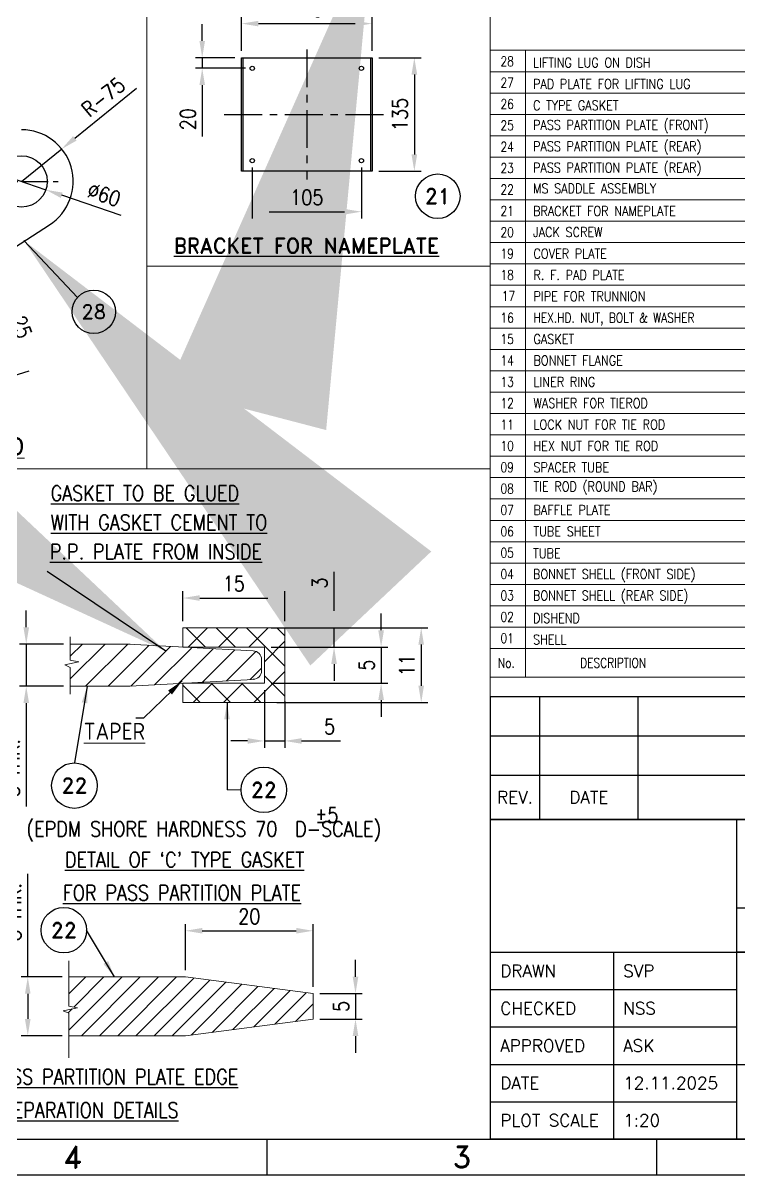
# Model space of a CAD drawing. Header units: millimetres. Extents: x 10144 to 11200, y -168 to 270.
# Drawn here: x 10528.5 to 10634.7, y -167.8 to 3.1 of the extents above; entities that cross this region are included whole.
import ezdxf
from ezdxf.enums import TextEntityAlignment as Align

# ---------------------------------------------------------------- set-up
doc = ezdxf.new("R2010")
doc.units = ezdxf.units.MM
doc.header["$LTSCALE"] = 3
for name, pattern in [('CENTER', [2, 1.25, -0.25, 0.25, -0.25]), ('HIDDEN', [9.525, 6.35, -3.175]), ('PHANTOM2', [31.75, 15.875, -3.175, 3.175, -3.175, 3.175, -3.175])]:
    doc.linetypes.add(name, pattern=pattern)
doc.layers.get('0').update_dxf_attribs({"color": 5})
for name, color, linetype in [('BOD', 7, 'Continuous'), ('CEN', 1, 'CENTER'), ('das', 4, 'HIDDEN'), ('DIM', 6, 'Continuous'), ('Hid', 4, 'HIDDEN'), ('TEXT', 5, 'Continuous'), ('Vessel', 5, 'Continuous')]:
    doc.layers.add(name, color=color, linetype=linetype)
for name, color, linetype, lineweight in [('D_Dimension', 6, 'Continuous', 9), ('E_Equipment', 5, 'Continuous', 13), ('Ha_Hatch', 1, 'Continuous', 5), ('P_Phantom', 9, 'PHANTOM2', 13), ('T_Text', 5, 'Continuous', 13)]:
    doc.layers.add(name, color=color, linetype=linetype, lineweight=lineweight)
doc.styles.add('BEV0', font='verdana.ttf', dxfattribs={"height": 4})
doc.styles.add('BEV00', font='romans.shx')
doc.styles.add('ISOCP3', font='isocp3.shx')
doc.styles.add('ROMANC', font='ROMANC')
doc.styles.add('ROMAND', font='romand')
doc.styles.add('ROMANS', font='ROMANS.shx', dxfattribs={"width": 0.85})
doc.dimstyles.new('123', dxfattribs={"dimscale": 30, "dimtxt": 2.5, "dimasz": 2.5, "dimexe": 1, "dimexo": 1, "dimgap": 1, "dimtad": 1, "dimdec": 0, "dimzin": 0, "dimdsep": 46, "dimtxsty": 'ROMANS', "dimcen": 1, "dimclrd": 6, "dimclre": 6, "dimclrt": 5, "dimadec": 0, "dimazin": 0, "dimtfac": 1, "dimtdec": 0, "dimtmove": 0, "dimatfit": 3, "dimfxl": 1, "dimtolj": 1, "dimtzin": 0, "dimlwd": -1, "dimlwe": -1, "dimarcsym": 0})
doc.dimstyles.new('MEGA_MM', dxfattribs={"dimtxt": 2, "dimasz": 2, "dimexe": 1, "dimexo": 1, "dimgap": 1, "dimtad": 1, "dimdec": 0, "dimzin": 0, "dimdsep": 46, "dimtxsty": 'ROMANS', "dimcen": 1, "dimclrd": 6, "dimclre": 6, "dimclrt": 5, "dimadec": 0, "dimazin": 0, "dimtfac": 1, "dimtdec": 0, "dimtmove": 0, "dimatfit": 3, "dimfxl": 1, "dimtolj": 1, "dimtzin": 0, "dimarcsym": 0})
doc.dimstyles.new('MEGA_STD', dxfattribs={"dimtxt": 2.5, "dimasz": 2.5, "dimexe": 1, "dimexo": 1, "dimgap": 1, "dimtad": 1, "dimdec": 1, "dimdsep": 46, "dimtxsty": 'ISOCP3', "dimcen": 1, "dimclrd": 6, "dimclre": 6, "dimclrt": 5, "dimadec": 0, "dimazin": 0, "dimtfac": 1, "dimtdec": 1, "dimtmove": 0, "dimatfit": 3, "dimfxl": 1, "dimtolj": 1, "dimarcsym": 0})
doc.dimstyles.new('MEGA_STD$0', dxfattribs={"dimtxt": 2.5, "dimasz": 2.5, "dimexe": 1, "dimexo": 1, "dimgap": 1, "dimtad": 1, "dimdec": 1, "dimdsep": 46, "dimtxsty": 'ISOCP3', "dimcen": 1, "dimclrd": 6, "dimclre": 6, "dimclrt": 5, "dimadec": 0, "dimazin": 0, "dimtfac": 1, "dimtdec": 1, "dimtmove": 0, "dimatfit": 3, "dimfxl": 1, "dimtolj": 1, "dimarcsym": 0})
doc.dimstyles.new('NARYA_VP', dxfattribs={"dimscale": 0, "dimtxt": 2.5, "dimasz": 2.5, "dimexe": 1, "dimexo": 1, "dimgap": 1, "dimtad": 1, "dimdec": 1, "dimdsep": 46, "dimtxsty": 'ISOCP3', "dimcen": 1, "dimclrd": 6, "dimclre": 6, "dimclrt": 5, "dimadec": 0, "dimazin": 0, "dimtfac": 1, "dimtdec": 1, "dimtmove": 0, "dimatfit": 3, "dimfxl": 1, "dimtolj": 1, "dimarcsym": 0})

# ---------------------------------------------------------------- blocks, each defined once
blk = doc.blocks.new('PN1')
at = {"color": 6}
blk.add_circle((-4, 0), 3.67, dxfattribs=at)
at = {"layer": 'TEXT', "style": 'ROMAND'}
blk.add_attdef('PN1', text='', height=2.5, dxfattribs=at).set_placement((-4, 0), align=Align.MIDDLE)
blk = doc.blocks.new('*D2730')
at = {"layer": 'Defpoints', "color": 0}
for p in [(10560.89, -2.06), (10555.05, -3.63), (10562.47, -3.63)]:
    blk.add_point(p, dxfattribs=at)
at = {"layer": 'E_Equipment', "color": 6, "linetype": 'ByBlock', "lineweight": -2}
for p, q in [((10555.05, 0.44), (10555.05, 2.94)), ((10559.89, -2.06), (10554.05, -2.06)), ((10555.05, -2.06), (10555.05, -3.63)), ((10561.47, -3.63), (10554.05, -3.63)), ((10555.05, -6.13), (10555.05, -13.73))]:
    blk.add_line(p, q, dxfattribs=at)
at = {"layer": 'E_Equipment', "color": 6}
for points in [[(10554.64, 0.44), (10555.47, 0.44), (10555.05, -2.06)], [(10555.47, -6.13), (10554.64, -6.13), (10555.05, -3.63)]]:
    blk.add_solid(points, dxfattribs=at)
at = {"layer": 'E_Equipment', "color": 5, "insert": (10552.93, -11.18), "char_height": 2.25, "attachment_point": 5, "rotation": 90, "style": 'ROMANS'}
blk.add_mtext('\\A1;20', dxfattribs=at)
blk = doc.blocks.new('*D2731')
at = {"layer": 'Defpoints', "color": 0}
for p in [(10580.25, 3), (10560.89, -2.06), (10580.25, -2.06)]:
    blk.add_point(p, dxfattribs=at)
at = {"layer": 'E_Equipment', "color": 6, "linetype": 'ByBlock', "lineweight": -2}
for p, q in [((10560.89, -1.06), (10560.89, 4)), ((10580.25, -1.06), (10580.25, 4)), ((10563.39, 3), (10577.75, 3))]:
    blk.add_line(p, q, dxfattribs=at)
at = {"layer": 'E_Equipment', "color": 6}
for points in [[(10563.39, 3.41), (10563.39, 2.58), (10560.89, 3)], [(10577.75, 2.58), (10577.75, 3.41), (10580.25, 3)]]:
    blk.add_solid(points, dxfattribs=at)
at = {"layer": 'E_Equipment', "color": 5, "insert": (10570.57, 5.12), "char_height": 2.25, "attachment_point": 5, "style": 'ROMANS'}
blk.add_mtext('\\A1;145', dxfattribs=at)
blk = doc.blocks.new('*D2732')
at = {"layer": 'Defpoints', "color": 0}
for p in [(10580.25, -2.06), (10580.25, -18.9), (10586.52, -18.9)]:
    blk.add_point(p, dxfattribs=at)
at = {"layer": 'E_Equipment', "color": 6, "linetype": 'ByBlock', "lineweight": -2}
for p, q in [((10581.25, -2.06), (10587.52, -2.06)), ((10586.52, -4.56), (10586.52, -16.4)), ((10581.25, -18.9), (10587.52, -18.9))]:
    blk.add_line(p, q, dxfattribs=at)
at = {"layer": 'E_Equipment', "color": 6}
for points in [[(10586.94, -4.56), (10586.1, -4.56), (10586.52, -2.06)], [(10586.1, -16.4), (10586.94, -16.4), (10586.52, -18.9)]]:
    blk.add_solid(points, dxfattribs=at)
at = {"layer": 'E_Equipment', "color": 5, "insert": (10584.4, -10.48), "char_height": 2.25, "attachment_point": 5, "rotation": 90, "style": 'ROMANS'}
blk.add_mtext('\\A1;135', dxfattribs=at)
blk = doc.blocks.new('*D2733')
at = {"layer": 'Defpoints', "color": 0}
for p in [(10562.47, -17.33), (10578.67, -17.33), (10578.67, -24.9)]:
    blk.add_point(p, dxfattribs=at)
at = {"layer": 'E_Equipment', "color": 6, "linetype": 'ByBlock', "lineweight": -2}
for p, q in [((10562.47, -18.33), (10562.47, -25.9)), ((10578.67, -18.33), (10578.67, -25.9)), ((10564.97, -24.9), (10576.17, -24.9))]:
    blk.add_line(p, q, dxfattribs=at)
at = {"layer": 'E_Equipment', "color": 6}
for points in [[(10564.97, -24.49), (10564.97, -25.32), (10562.47, -24.9)], [(10576.17, -25.32), (10576.17, -24.49), (10578.67, -24.9)]]:
    blk.add_solid(points, dxfattribs=at)
at = {"layer": 'E_Equipment', "color": 5, "insert": (10570.57, -22.78), "char_height": 2.25, "attachment_point": 5, "style": 'ROMANS'}
blk.add_mtext('\\A1;105', dxfattribs=at)
blk = doc.blocks.new('A$C62B60EB5')
for p, q in [((460.98, 70.99), (460.98, 52.75)), ((475.58, 70.99), (475.58, 52.75)), ((453.69, 65.15), (588.69, 65.15)), ((453.69, 59.31), (588.69, 59.31)), ((490.17, 52.75), (490.17, 5.31)), ((490.17, 39.61), (588.69, 39.61)), ((453.69, 33.04), (588.69, 33.04)), ((471.93, 33.04), (471.93, 5.31)), ((581.39, 33.04), (490.17, 33.04)), ((453.69, 27.5), (490.17, 27.5)), ((453.69, 21.95), (490.17, 21.95)), ((453.69, 16.4), (490.17, 16.4)), ((490.17, 16.4), (588.69, 16.4)), ((453.69, 10.86), (490.17, 10.86))]:
    blk.add_line(p, q)
at = {"linetype": 'Continuous'}
blk.add_lwpolyline([(588.69, 5.31), (588.69, 414.69), (21.25, 414.69), (21.25, 5.31)], close=True, dxfattribs=at)
blk.add_lwpolyline([(588.69, 52.75), (453.69, 52.75), (453.69, 70.99), (588.69, 70.99)])
blk.add_lwpolyline([(453.69, 52.75), (588.69, 52.75), (588.69, 5.31), (453.69, 5.31)], close=True)
at = {"layer": 'BOD', "linetype": 'Continuous'}
for p, q in [((420.58, 0), (420.58, 5.31)), ((478.39, 0), (478.39, 5.31))]:
    blk.add_line(p, q, dxfattribs=at)
at = {"layer": 'BOD', "color": 1, "linetype": 'Continuous'}
blk.add_lwpolyline([(594, 420), (0, 420), (0, 0), (594, 0)], close=True, dxfattribs=at)
at = {"layer": 'Hid', "color": 0, "char_height": 1.824, "style": 'BEV00'}
for s, insert, width, attachment_point in [('REV.', (457.34, 56.03), 7.3015, 5), ('DATE', (468.28, 56.03), 20.9233, 5), ('DRAWN', (455.15, 30.27), 15.7196, 4), ('CHECKED', (455.15, 24.72), 15.7196, 4), ('APPROVED', (455.15, 19.18), 15.7196, 4), ('DATE', (455.15, 13.63), 15.7196, 4), ('PLOT SCALE', (455.15, 8.09), 20.9233, 4)]:
    blk.add_mtext(s, dxfattribs=dict(at, insert=insert, width=width, attachment_point=attachment_point))
at = {"layer": 'Hid', "color": 5, "style": 'BEV0'}
for tag, p in [('TITLE', (510.45, 49.46)), ('CUSTOMER', (510.45, 42.89)), ('PROJECTNO', (510.45, 36.33))]:
    blk.add_attdef(tag, text='', height=2.92, dxfattribs=at).set_placement(p, align=Align.MIDDLE_LEFT)
at = {"layer": 'Hid', "color": 0, "style": 'BEV00'}
for tag, p in [('DRAWN', (473.39, 30.27)), ('CHECKED', (473.39, 24.72)), ('APPROVED', (473.39, 19.18)), ('DATE', (473.39, 13.63)), ('SCALE', (473.39, 8.09))]:
    blk.add_attdef(tag, text='', height=1.82, dxfattribs=at).set_placement(p, align=Align.MIDDLE_LEFT)
at = {"layer": 'Hid', "color": 1, "style": 'BEV0'}
blk.add_attdef('DWG', text='', height=2.92, dxfattribs=at).set_placement((517.9, 9.24), align=Align.MIDDLE_LEFT)
blk.add_attdef('0', text='', height=2.92, dxfattribs=at).set_placement((574.82, 9.24), align=Align.MIDDLE_CENTER)
at = {"layer": 'TEXT', "color": 7, "linetype": 'Continuous', "style": 'ROMAND'}
for s, p in [('4', (391.68, 2.66)), ('3', (449.48, 2.66))]:
    blk.add_text(s, height=3.19, dxfattribs=at).set_placement(p, align=Align.MIDDLE)
blk = doc.blocks.new('*D2858')
at = {"layer": 'Defpoints', "color": 0}
for p in [(10534.21, -15.6), (10528.24, -20.41)]:
    blk.add_point(p, dxfattribs=at)
at = {"layer": 'E_Equipment', "color": 6, "linetype": 'ByBlock', "lineweight": -2}
for p, q in [((10545.33, -6.63), (10536.15, -14.03)), ((10528.24, -20.41), (10534.21, -15.6))]:
    blk.add_line(p, q, dxfattribs=at)
at = {"layer": 'E_Equipment', "color": 6}
blk.add_solid([(10535.89, -13.7), (10536.42, -14.35), (10534.21, -15.6)], dxfattribs=at)
at = {"layer": 'E_Equipment', "color": 5, "insert": (10540.38, -7.89), "char_height": 2.25, "attachment_point": 5, "rotation": 38.893, "style": 'ROMANS'}
blk.add_mtext('\\A1;R-75', dxfattribs=at)
blk = doc.blocks.new('*D2862')
at = {"layer": 'Defpoints', "color": 0}
for p in [(10524.63, -19.18), (10531.85, -21.65)]:
    blk.add_point(p, dxfattribs=at)
at = {"layer": 'E_Equipment', "color": 6, "linetype": 'ByBlock', "lineweight": -2}
for p, q in [((10522.26, -18.37), (10519.9, -17.56)), ((10524.63, -19.18), (10531.85, -21.65)), ((10543.04, -25.48), (10534.21, -22.46))]:
    blk.add_line(p, q, dxfattribs=at)
at = {"layer": 'E_Equipment', "color": 6}
for points in [[(10522.13, -18.76), (10522.4, -17.97), (10524.63, -19.18)], [(10534.35, -22.07), (10534.08, -22.86), (10531.85, -21.65)]]:
    blk.add_solid(points, dxfattribs=at)
at = {"layer": 'E_Equipment', "color": 5, "insert": (10540.5, -22.37), "char_height": 2.25, "attachment_point": 5, "rotation": 341.0915, "style": 'ROMANS'}
blk.add_mtext('\\A1;%%C60', dxfattribs=at)
blk = doc.blocks.new('*D2866')
at = {"layer": 'Defpoints', "color": 0}
for p in [(10521.77, -43.02), (10522.37, -42.83), (10524.61, -49.99)]:
    blk.add_point(p, dxfattribs=at)
at = {"layer": 'E_Equipment', "color": 6, "linetype": 'ByBlock', "lineweight": -2}
for p, q in [((10522.07, -43.97), (10524.31, -51.13)), ((10522.67, -43.78), (10524.9, -50.94)), ((10526.99, -49.24), (10529.38, -48.5)), ((10521.62, -50.92), (10516.07, -52.66)), ((10524.01, -50.18), (10524.61, -49.99))]:
    blk.add_line(p, q, dxfattribs=at)
at = {"layer": 'E_Equipment', "color": 6}
for points in [[(10526.87, -48.85), (10527.12, -49.64), (10524.61, -49.99)], [(10521.75, -51.32), (10521.5, -50.52), (10524.01, -50.18)]]:
    blk.add_solid(points, dxfattribs=at)
at = {"layer": 'E_Equipment', "color": 5, "insert": (10517, -50.14), "char_height": 2.25, "attachment_point": 5, "rotation": 17.3388, "style": 'ROMANS'}
blk.add_mtext('\\A1;5', dxfattribs=at)
blk = doc.blocks.new('PNO')
at = {"color": 6}
blk.add_circle((4.5, 0), 4.5, dxfattribs=at)
at = {"layer": 'TEXT', "style": 'ROMAND'}
blk.add_attdef('NO', text='', height=3, dxfattribs=at).set_placement((4.5, 0), align=Align.MIDDLE)
blk = doc.blocks.new('*D2867')
at = {"layer": 'Defpoints', "color": 0}
for p in [(10520.2, -34.69), (10523.65, -35.64), (10520.92, -36.64)]:
    blk.add_point(p, dxfattribs=at)
at = {"layer": 'E_Equipment', "color": 6, "linetype": 'ByBlock', "lineweight": -2}
for p, q in [((10522.08, -31.34), (10521.22, -29)), ((10521.14, -34.35), (10523.87, -33.35)), ((10522.94, -33.69), (10523.65, -35.64)), ((10521.86, -36.3), (10524.59, -35.3)), ((10524.51, -37.99), (10527.12, -45.13))]:
    blk.add_line(p, q, dxfattribs=at)
at = {"layer": 'E_Equipment', "color": 6}
for points in [[(10521.69, -31.49), (10522.47, -31.2), (10522.94, -33.69)], [(10524.9, -37.85), (10524.12, -38.14), (10523.65, -35.64)]]:
    blk.add_solid(points, dxfattribs=at)
at = {"layer": 'E_Equipment', "color": 5, "insert": (10528.24, -42), "char_height": 2.25, "attachment_point": 5, "rotation": 290.0962, "style": 'ROMANS'}
blk.add_mtext('\\A1;25', dxfattribs=at)
blk = doc.blocks.new('*D3006')
at = {"layer": 'Defpoints', "color": 0}
for p in [(10564.28, -94.85), (10567.3, -96.56), (10567.3, -103.4)]:
    blk.add_point(p, dxfattribs=at)
at = {"layer": 'E_Equipment', "color": 6, "linetype": 'ByBlock', "lineweight": -2}
for p, q in [((10564.28, -95.85), (10564.28, -104.4)), ((10567.3, -97.56), (10567.3, -104.4)), ((10561.78, -103.4), (10559.28, -103.4)), ((10564.28, -103.4), (10567.3, -103.4)), ((10569.8, -103.4), (10575.58, -103.4))]:
    blk.add_line(p, q, dxfattribs=at)
at = {"layer": 'E_Equipment', "color": 6}
for points in [[(10561.78, -103.82), (10561.78, -102.99), (10564.28, -103.4)], [(10569.8, -102.99), (10569.8, -103.82), (10567.3, -103.4)]]:
    blk.add_solid(points, dxfattribs=at)
at = {"layer": 'E_Equipment', "color": 5, "insert": (10573.94, -101.28), "char_height": 2.25, "attachment_point": 5, "style": 'ROMANS'}
blk.add_mtext('\\A1;5', dxfattribs=at)
blk = doc.blocks.new('*D3007')
at = {"layer": 'Defpoints', "color": 0}
for p in [(10564.28, -89.49), (10564.28, -94.85), (10581.59, -94.85)]:
    blk.add_point(p, dxfattribs=at)
at = {"layer": 'E_Equipment', "color": 6, "linetype": 'ByBlock', "lineweight": -2}
for p, q in [((10581.59, -86.99), (10581.59, -84.49)), ((10565.28, -89.49), (10582.59, -89.49)), ((10581.59, -89.49), (10581.59, -94.85)), ((10565.28, -94.85), (10582.59, -94.85)), ((10581.59, -97.35), (10581.59, -99.85))]:
    blk.add_line(p, q, dxfattribs=at)
at = {"layer": 'E_Equipment', "color": 6}
for points in [[(10581.17, -86.99), (10582.01, -86.99), (10581.59, -89.49)], [(10582.01, -97.35), (10581.17, -97.35), (10581.59, -94.85)]]:
    blk.add_solid(points, dxfattribs=at)
at = {"layer": 'E_Equipment', "color": 5, "insert": (10579.46, -92.17), "char_height": 2.25, "attachment_point": 5, "rotation": 90, "style": 'ROMANS'}
blk.add_mtext('\\A1;5', dxfattribs=at)
blk = doc.blocks.new('*D3008')
at = {"layer": 'Defpoints', "color": 0}
for p in [(10567.3, -82.2), (10552.18, -86.62), (10567.3, -86.62)]:
    blk.add_point(p, dxfattribs=at)
at = {"layer": 'E_Equipment', "color": 6, "linetype": 'ByBlock', "lineweight": -2}
for p, q in [((10552.18, -85.62), (10552.18, -81.2)), ((10567.3, -85.62), (10567.3, -81.2)), ((10554.68, -82.2), (10564.8, -82.2))]:
    blk.add_line(p, q, dxfattribs=at)
at = {"layer": 'E_Equipment', "color": 6}
for points in [[(10554.68, -81.79), (10554.68, -82.62), (10552.18, -82.2)], [(10564.8, -82.62), (10564.8, -81.79), (10567.3, -82.2)]]:
    blk.add_solid(points, dxfattribs=at)
at = {"layer": 'E_Equipment', "color": 5, "insert": (10559.74, -80.08), "char_height": 2.25, "attachment_point": 5, "style": 'ROMANS'}
blk.add_mtext('\\A1;15', dxfattribs=at)
blk = doc.blocks.new('*D3009')
at = {"layer": 'Defpoints', "color": 0}
for p in [(10535.49, -89.04), (10528.95, -95.29), (10535.49, -95.29)]:
    blk.add_point(p, dxfattribs=at)
at = {"layer": 'E_Equipment', "color": 6, "linetype": 'ByBlock', "lineweight": -2}
for p, q in [((10528.95, -86.54), (10528.95, -84.04)), ((10534.49, -89.04), (10527.95, -89.04)), ((10528.95, -89.04), (10528.95, -95.29)), ((10534.49, -95.29), (10527.95, -95.29)), ((10528.95, -97.79), (10528.95, -113.11))]:
    blk.add_line(p, q, dxfattribs=at)
at = {"layer": 'E_Equipment', "color": 6}
for points in [[(10528.53, -86.54), (10529.37, -86.54), (10528.95, -89.04)], [(10529.37, -97.79), (10528.53, -97.79), (10528.95, -95.29)]]:
    blk.add_solid(points, dxfattribs=at)
at = {"layer": 'E_Equipment', "color": 5, "insert": (10526.83, -107.42), "char_height": 2.25, "attachment_point": 5, "rotation": 90, "style": 'ROMANS'}
blk.add_mtext('\\A1;8 THK.', dxfattribs=at)
blk = doc.blocks.new('*D3010')
at = {"layer": 'Defpoints', "color": 0}
for p in [(10567.3, -86.62), (10565.12, -97.71), (10587.54, -97.71)]:
    blk.add_point(p, dxfattribs=at)
at = {"layer": 'E_Equipment', "color": 6, "linetype": 'ByBlock', "lineweight": -2}
for p, q in [((10568.3, -86.62), (10588.54, -86.62)), ((10587.54, -89.12), (10587.54, -95.21)), ((10566.12, -97.71), (10588.54, -97.71))]:
    blk.add_line(p, q, dxfattribs=at)
at = {"layer": 'E_Equipment', "color": 6}
for points in [[(10587.95, -89.12), (10587.12, -89.12), (10587.54, -86.62)], [(10587.12, -95.21), (10587.95, -95.21), (10587.54, -97.71)]]:
    blk.add_solid(points, dxfattribs=at)
at = {"layer": 'E_Equipment', "color": 5, "insert": (10585.41, -92.16), "char_height": 2.25, "attachment_point": 5, "rotation": 90, "style": 'ROMANS'}
blk.add_mtext('\\A1;11', dxfattribs=at)
blk = doc.blocks.new('*D3011')
at = {"layer": 'Defpoints', "color": 0}
for p in [(10564.28, -86.62), (10574.61, -86.62), (10564.28, -89.49)]:
    blk.add_point(p, dxfattribs=at)
at = {"layer": 'E_Equipment', "color": 6, "linetype": 'ByBlock', "lineweight": -2}
for p, q in [((10574.61, -84.12), (10574.61, -78.34)), ((10565.28, -86.62), (10575.61, -86.62)), ((10574.61, -89.49), (10574.61, -86.62)), ((10565.28, -89.49), (10575.61, -89.49)), ((10574.61, -91.99), (10574.61, -94.49))]:
    blk.add_line(p, q, dxfattribs=at)
at = {"layer": 'E_Equipment', "color": 6}
for points in [[(10574.19, -84.12), (10575.03, -84.12), (10574.61, -86.62)], [(10575.03, -91.99), (10574.19, -91.99), (10574.61, -89.49)]]:
    blk.add_solid(points, dxfattribs=at)
at = {"layer": 'E_Equipment', "color": 5, "insert": (10572.48, -79.98), "char_height": 2.25, "attachment_point": 5, "rotation": 90, "style": 'ROMANS'}
blk.add_mtext('\\A1;3', dxfattribs=at)
blk = doc.blocks.new('*D3012')
at = {"layer": 'Defpoints', "color": 0}
for p in [(10571.5, -131.56), (10552.57, -138.41), (10571.5, -140.88)]:
    blk.add_point(p, dxfattribs=at)
at = {"layer": 'E_Equipment', "color": 6, "linetype": 'ByBlock', "lineweight": -2}
for p, q in [((10552.57, -137.41), (10552.57, -130.56)), ((10555.07, -131.56), (10569, -131.56)), ((10571.5, -139.88), (10571.5, -130.56))]:
    blk.add_line(p, q, dxfattribs=at)
at = {"layer": 'E_Equipment', "color": 6}
for points in [[(10555.07, -131.14), (10555.07, -131.97), (10552.57, -131.56)], [(10569, -131.97), (10569, -131.14), (10571.5, -131.56)]]:
    blk.add_solid(points, dxfattribs=at)
at = {"layer": 'E_Equipment', "color": 5, "insert": (10562.04, -129.43), "char_height": 2.25, "attachment_point": 5, "style": 'ROMANS'}
blk.add_mtext('\\A1;20', dxfattribs=at)
blk = doc.blocks.new('*D3013')
at = {"layer": 'Defpoints', "color": 0}
for p in [(10535.27, -138.41), (10529.18, -147.14), (10535.27, -147.14)]:
    blk.add_point(p, dxfattribs=at)
at = {"layer": 'E_Equipment', "color": 6, "linetype": 'ByBlock', "lineweight": -2}
for p, q in [((10529.18, -138.41), (10529.18, -123.09)), ((10534.27, -138.41), (10528.18, -138.41)), ((10529.18, -140.91), (10529.18, -144.64)), ((10534.27, -147.14), (10528.18, -147.14))]:
    blk.add_line(p, q, dxfattribs=at)
at = {"layer": 'E_Equipment', "color": 6}
for points in [[(10529.59, -140.91), (10528.76, -140.91), (10529.18, -138.41)], [(10528.76, -144.64), (10529.59, -144.64), (10529.18, -147.14)]]:
    blk.add_solid(points, dxfattribs=at)
at = {"layer": 'E_Equipment', "color": 5, "insert": (10527.05, -128.78), "char_height": 2.25, "attachment_point": 5, "rotation": 90, "style": 'ROMANS'}
blk.add_mtext('\\A1;8 THK.', dxfattribs=at)
blk = doc.blocks.new('*D3014')
at = {"layer": 'Defpoints', "color": 0}
for p in [(10571.5, -140.88), (10571.5, -144.67), (10577.79, -144.67)]:
    blk.add_point(p, dxfattribs=at)
at = {"layer": 'E_Equipment', "color": 6, "linetype": 'ByBlock', "lineweight": -2}
for p, q in [((10577.79, -138.38), (10577.79, -135.88)), ((10572.5, -140.88), (10578.79, -140.88)), ((10577.79, -140.88), (10577.79, -144.67)), ((10572.5, -144.67), (10578.79, -144.67)), ((10577.79, -147.17), (10577.79, -149.67))]:
    blk.add_line(p, q, dxfattribs=at)
at = {"layer": 'E_Equipment', "color": 6}
for points in [[(10577.37, -138.38), (10578.21, -138.38), (10577.79, -140.88)], [(10578.21, -147.17), (10577.37, -147.17), (10577.79, -144.67)]]:
    blk.add_solid(points, dxfattribs=at)
at = {"layer": 'E_Equipment', "color": 5, "insert": (10575.67, -142.77), "char_height": 2.25, "attachment_point": 5, "rotation": 90, "style": 'ROMANS'}
blk.add_mtext('\\A1;5', dxfattribs=at)

msp = doc.modelspace()

# ---------------------------------------------------------------- hatches: boundary and pattern name
at = {"layer": 'Ha_Hatch'}
h = msp.add_hatch(dxfattribs=at)
h.set_pattern_fill('ANSI37', color=256, scale=0.999978, style=0)
h.set_pattern_definition([(45, (10035.643, -692.122), (-2.245016, 2.245016), []), (135, (10035.643, -692.122), (-2.245016, -2.245016), [])])
h.paths.add_polyline_path([(10567.3, -86.62), (10552.18, -86.62), (10552.18, -89.49), (10552.19, -89.49), (10564.28, -89.49), (10564.28, -94.85), (10552.18, -94.85), (10552.18, -97.71), (10567.3, -97.71)])
h = msp.add_hatch(dxfattribs=at)
h.set_pattern_fill('ANSI31', color=256, scale=18.938985, style=0)
h.set_pattern_definition([(45, (10203.6793, -158.1712), (-1.673986, 1.673986), [])])
h.paths.add_polyline_path([(10552.18, -94.85), (10552.18, -94.68), (10555.15, -94.68), (10562.6, -94.27, 0.414214), (10563.86, -93), (10563.86, -91.32, 0.414214), (10562.6, -90.06), (10555.04, -89.64), (10552.18, -89.64), (10552.18, -89.49), (10544.1, -89.04), (10535.49, -89.04), (10535.49, -91.44), (10536.75, -91.69), (10534.66, -92.13), (10535.49, -92.51), (10535.49, -95.29), (10544.36, -95.29)])
h = msp.add_hatch(dxfattribs=at)
h.set_pattern_fill('ANSI31', color=256, scale=0.599987, style=0)
h.set_pattern_definition([(45, (10031.3777, -291.9026), (-1.3470094, 1.3470094), [])])
h.paths.add_polyline_path([(10571.5, -140.88), (10552.57, -138.41), (10535.27, -138.41), (10535.27, -142.73), (10536.54, -142.98), (10534.45, -143.42), (10535.27, -143.8), (10535.27, -147.14), (10552.57, -147.14), (10571.5, -144.67)])

# ---------------------------------------------------------------- linework, layer by layer
at = {"lineweight": 0}
for p, q in [((10597.8, -0.96), (10732.79, -0.96)), ((10603.02, -93.93), (10603.02, -0.96)), ((10597.79, -93.93), (10732.79, -93.93))]:
    msp.add_line(p, q, dxfattribs=at)
for p, q in [((10560.89, -2.06), (10580.25, -2.06)), ((10560.89, -18.9), (10560.89, -2.06)), ((10580.25, -2.06), (10580.25, -18.9)), ((10580.25, -18.9), (10560.89, -18.9)), ((10520.2, -34.69), (10532.38, -26.87))]:
    msp.add_line(p, q)
at = {"color": 6, "lineweight": 0}
for p, q in [((10597.8, -4.13), (10732.79, -4.13)), ((10597.8, -7.3), (10732.79, -7.3)), ((10597.8, -10.47), (10732.79, -10.47)), ((10597.8, -13.63), (10732.79, -13.63)), ((10597.8, -16.8), (10732.79, -16.8)), ((10597.8, -19.97), (10732.79, -19.97)), ((10597.79, -23.14), (10732.79, -23.14)), ((10597.79, -26.31), (10732.79, -26.31)), ((10597.79, -29.48), (10732.79, -29.48)), ((10597.79, -32.65), (10732.79, -32.65)), ((10597.79, -35.82), (10732.79, -35.82)), ((10597.79, -38.99), (10732.79, -38.99)), ((10597.79, -42.16), (10732.79, -42.16)), ((10597.79, -45.33), (10732.79, -45.33)), ((10597.79, -48.5), (10732.79, -48.5)), ((10597.79, -51.67), (10732.79, -51.67)), ((10597.79, -54.84), (10732.79, -54.84)), ((10597.79, -58.01), (10732.79, -58.01)), ((10597.79, -61.18), (10732.79, -61.18)), ((10597.79, -64.35), (10732.79, -64.35)), ((10597.79, -67.51), (10732.79, -67.51)), ((10597.79, -70.68), (10732.79, -70.68)), ((10597.79, -73.85), (10732.79, -73.85)), ((10597.79, -77.02), (10732.79, -77.02)), ((10597.79, -80.19), (10732.79, -80.19)), ((10597.79, -83.36), (10732.79, -83.36)), ((10597.79, -86.53), (10732.79, -86.53)), ((10597.79, -89.7), (10732.79, -89.7))]:
    msp.add_line(p, q, dxfattribs=at)
for centre, radius in [((10562.47, -3.63), 0.316), ((10578.67, -3.63), 0.316), ((10528.24, -20.41), 3.82), ((10562.47, -17.33), 0.316), ((10578.67, -17.33), 0.316)]:
    msp.add_circle(centre, radius)
msp.add_arc((10528.24, -20.41), 7.67, 302.7122, 90)
at = {"layer": 'CEN', "ltscale": 1.5}
for p, q in [((10570.57, -0.82), (10570.57, -20.14)), ((10558.31, -10.48), (10582.83, -10.48))]:
    msp.add_line(p, q, dxfattribs=at)
at = {"layer": 'CEN'}
msp.add_line((10522.46, -20.41), (10534.02, -20.41), dxfattribs=at)
at = {"layer": 'D_Dimension'}
msp.add_line((10560.82, -110.66), (10558.73, -110.66), dxfattribs=at)
at = {"layer": 'das'}
for p, q in [((10561.13, -18.9), (10561.13, -2.06)), ((10580.01, -2.06), (10580.01, -18.9))]:
    msp.add_line(p, q, dxfattribs=at)
at = {"layer": 'E_Equipment'}
for p, q in [((10597.79, -96.79), (10597.79, 246.91)), ((10546.84, 32.02), (10546.84, -63.06)), ((10597.79, -32.99), (10546.84, -32.99)), ((10478.62, -63.06), (10597.79, -63.06)), ((10552.18, -86.62), (10567.3, -86.62)), ((10552.18, -86.62), (10552.18, -89.49)), ((10567.3, -86.62), (10567.3, -97.71)), ((10544.36, -89.04), (10535.49, -89.04)), ((10544.1, -89.04), (10562.6, -90.06)), ((10552.19, -89.49), (10564.28, -89.49)), ((10564.28, -89.49), (10564.28, -94.85)), ((10563.86, -91.32), (10563.86, -93)), ((10544.36, -95.29), (10535.49, -95.29)), ((10544.36, -95.29), (10562.6, -94.27)), ((10552.18, -94.85), (10564.28, -94.85)), ((10552.18, -97.71), (10552.18, -94.85)), ((10552.18, -97.71), (10567.3, -97.71)), ((10552.57, -138.41), (10535.27, -138.41)), ((10571.5, -140.88), (10552.57, -138.41)), ((10571.5, -140.88), (10571.5, -144.67)), ((10571.5, -144.67), (10552.57, -147.14)), ((10552.57, -147.14), (10535.27, -147.14))]:
    msp.add_line(p, q, dxfattribs=at)
for centre, start, end in [((10562.6, -91.32), 0, 90), ((10562.6, -93), 270, 0)]:
    msp.add_arc(centre, 1.26, start, end, dxfattribs=at)
at = {"layer": 'P_Phantom'}
for p, q in [((10535.49, -87.97), (10535.49, -91.44)), ((10536.75, -91.69), (10534.66, -92.13)), ((10534.66, -92.13), (10535.49, -92.51)), ((10535.49, -91.44), (10536.75, -91.69)), ((10535.49, -92.51), (10535.49, -96.44)), ((10535.27, -136.01), (10535.27, -142.73)), ((10536.54, -142.98), (10534.45, -143.42)), ((10534.45, -143.42), (10535.27, -143.8)), ((10535.27, -142.73), (10536.54, -142.98)), ((10535.27, -143.8), (10535.27, -150.42))]:
    msp.add_line(p, q, dxfattribs=at)

# ---------------------------------------------------------------- block references
ref = msp.add_blockref('A$C62B60EB5', (10144.11, -167.78))
ref.add_attrib('DRAWN', 'SVP', dxfattribs={"layer": 'Hid', "color": 0, "height": 1.824, "style": 'BEV00'}).set_placement((10617.5, -137.51), align=Align.MIDDLE_LEFT)
ref.add_attrib('CHECKED', 'NSS', dxfattribs={"layer": 'Hid', "color": 0, "height": 1.824, "style": 'BEV00'}).set_placement((10617.5, -143.05), align=Align.MIDDLE_LEFT)
ref.add_attrib('DATE', '12.11.2025', dxfattribs={"layer": 'Hid', "color": 0, "height": 1.824, "style": 'BEV00'}).set_placement((10617.5, -154.15), align=Align.MIDDLE_LEFT)
ref.add_attrib('APPROVED', 'ASK', dxfattribs={"layer": 'Hid', "color": 0, "height": 1.824, "style": 'BEV00'}).set_placement((10617.5, -148.6), align=Align.MIDDLE_LEFT)
ref.add_attrib('SCALE', '1:20', dxfattribs={"layer": 'Hid', "color": 0, "height": 1.824, "style": 'BEV00'}).set_placement((10617.5, -159.69), align=Align.MIDDLE_LEFT)
at = {"layer": 'DIM', "linetype": 'Continuous', "xscale": 0.899999639999005, "yscale": 0.899999639999005, "zscale": 0.899999639999005}
msp.add_blockref('PN1', (10593.6, -22.6), dxfattribs=at).add_auto_attribs({'PN1': '21'})
at = {"layer": 'Vessel'}
for p, xscale, yscale, zscale, values in [((10535.74, -39.74), 0.7159090909091361, 0.7159090909091361, 0.7159090909091361, {'NO': '28'}), ((10532.72, -110.03), 0.7499838217187415, 0.7499838217187415, 0.7499838217187415, {'NO': '22'}), ((10560.82, -110.66), 0.7499838217187415, 0.7499838217187415, 0.7499838217187415, {'NO': '22'}), ((10531.15, -131.48), 0.7499838217187415, 0.7499838217187415, 0.7499838217187415, {'NO': '22'})]:
    msp.add_blockref('PNO', p, dxfattribs=dict(at, xscale=xscale, yscale=yscale, zscale=zscale)).add_auto_attribs(values)

# ---------------------------------------------------------------- texts
at = {"color": 5, "lineweight": 5, "style": 'ROMAND'}
msp.add_text('%%UON BONNET SIDE DISHEND', height=2.5, dxfattribs=at).set_placement((10484, -60.95))
at = {"color": 5, "style": 'ROMANS', "width": 0.85}
for s, p in [('%%UGASKET TO BE GLUED', (10532.58, -67.78)), ('%%UWITH GASKET CEMENT TO', (10532.58, -72.12)), ('%%UP.P. PLATE FROM INSIDE', (10532.46, -76.44)), ('%%P5', (10571.81, -115.51)), ('(EPDM SHORE HARDNESS 70  D-SCALE)', (10528.99, -117.58))]:
    msp.add_text(s, height=2.25, dxfattribs=at).set_placement(p)
at = {"layer": 'T_Text', "style": 'ISOCP3'}
msp.add_text('%%UTAPER', height=2.5, dxfattribs=at).set_placement((10537.47, -103.21))
at = {"layer": 'TEXT', "lineweight": 5, "style": 'ROMANS'}
for s, height, width, p in [('28', 1.44, 0.8, (10599.3, -3.31)), ('LIFTING LUG ON DISH', 1.4384, 0.85, (10604.12, -3.5)), ('27', 1.44, 0.8, (10599.3, -6.48)), ('PAD PLATE FOR LIFTING LUG', 1.4384, 0.85, (10604.12, -6.67)), ('26', 1.44, 0.8, (10599.3, -9.65)), ('C TYPE GASKET', 1.4384, 0.85, (10604.12, -9.84)), ('25', 1.44, 0.8, (10599.3, -12.82)), ('PASS PARTITION PLATE (FRONT)', 1.4384, 0.85, (10604.12, -12.75)), ('24', 1.44, 0.8, (10599.3, -15.99)), ('PASS PARTITION PLATE (REAR)', 1.4384, 0.85, (10604.12, -15.92)), ('23', 1.44, 0.8, (10599.3, -19.16)), ('PASS PARTITION PLATE (REAR)', 1.4384, 0.85, (10604.12, -19.09)), ('22', 1.44, 0.8, (10599.3, -22.33)), ('MS SADDLE ASSEMBLY', 1.4384, 0.85, (10604.12, -22.17)), ('21', 1.44, 0.8, (10599.3, -25.5)), ('BRACKET FOR NAMEPLATE', 1.4384, 0.85, (10604.12, -25.51)), ('20', 1.44, 0.8, (10599.3, -28.67)), ('JACK SCREW', 1.438, 0.85, (10604.13, -28.65)), ('19', 1.44, 0.8, (10599.3, -31.84)), ('COVER PLATE', 1.4384, 0.85, (10604.19, -31.84)), ('18', 1.44, 0.8, (10599.3, -35.01)), ('R. F. PAD PLATE', 1.4384, 0.85, (10604.19, -35.01)), ('17', 1.44, 0.8, (10599.51, -38.13)), ('PIPE FOR TRUNNION', 1.4384, 0.85, (10604.19, -38.18)), ('16', 1.44, 0.8, (10599.3, -41.35)), ('HEX.HD. NUT, BOLT & WASHER', 1.4401, 0.8, (10604.19, -41.35)), ('15', 1.44, 0.8, (10599.3, -44.52)), ('GASKET', 1.438, 0.85, (10604.19, -44.52)), ('14', 1.44, 0.8, (10599.3, -47.69)), ('BONNET FLANGE', 1.4384, 0.85, (10604.19, -47.69)), ('13', 1.44, 0.8, (10599.3, -50.86)), ('LINER RING', 1.438, 0.85, (10604.19, -50.86)), ('12', 1.44, 0.8, (10599.3, -54.02)), ('WASHER FOR TIEROD', 1.4384, 0.85, (10604.19, -54.02)), ('11', 1.44, 0.8, (10599.3, -57.19)), ('LOCK NUT FOR TIE ROD', 1.4384, 0.85, (10604.19, -57.19)), ('10', 1.44, 0.8, (10599.3, -60.36)), ('HEX NUT FOR TIE ROD', 1.4384, 0.85, (10604.19, -60.36)), ('09', 1.44, 0.8, (10599.3, -63.53)), ('SPACER TUBE', 1.4384, 0.85, (10604.19, -63.53)), ('TIE ROD (ROUND BAR)', 1.4384, 0.85, (10604.19, -66.38)), ('08', 1.44, 0.8, (10599.3, -66.7)), ('07', 1.44, 0.8, (10599.3, -69.87)), ('BAFFLE PLATE', 1.4384, 0.85, (10604.19, -69.87)), ('06', 1.44, 0.8, (10599.3, -73.04)), ('TUBE SHEET', 1.438, 0.85, (10604.19, -73.04)), ('05', 1.44, 0.8, (10599.3, -76.21)), ('TUBE', 1.438, 0.85, (10604.14, -76.29)), ('04', 1.44, 0.8, (10599.3, -79.38)), ('BONNET SHELL (FRONT SIDE)', 1.4384, 0.85, (10604.11, -79.38)), ('03', 1.44, 0.8, (10599.3, -82.55)), ('BONNET SHELL (REAR SIDE)', 1.4384, 0.85, (10604.11, -82.55)), ('02', 1.44, 0.8, (10599.3, -85.72)), ('DISHEND', 1.438, 0.85, (10604.12, -85.91)), ('01', 1.44, 0.8, (10599.3, -88.89)), ('SHELL', 1.438, 0.85, (10604.12, -89.08)), ('No.', 1.44, 0.8, (10598.92, -92.54)), ('DESCRIPTION', 1.4401, 0.8, (10611.1, -92.54))]:
    msp.add_text(s, height=height, dxfattribs=dict(at, width=width)).set_placement(p)
at = {"layer": 'TEXT', "style": 'ROMAND'}
msp.add_text('%%UBRACKET FOR NAMEPLATE', height=2.25, dxfattribs=at).set_placement((10550.86, -31.06))
at = {"layer": 'TEXT', "ltscale": 0.9, "style": 'ROMANC', "width": 0.85}
for s, p in [("%%UDETAIL OF `C' TYPE GASKET", (10534.7, -122.14)), ('%%UFOR PASS PARTITION PLATE', (10534.38, -127.06)), ('%%UPASS PARTITION PLATE EDGE', (10523.52, -154.34)), ('%%UPREPARATION DETAILS', (10523.52, -159.29))]:
    msp.add_text(s, height=2.25, dxfattribs=at).set_placement(p)

# ---------------------------------------------------------------- dimensions: what is measured, and where the dimension line sits
at = {"layer": 'E_Equipment'}
for base, p1, p2, text, picture, middle in [((10580.25, 3), (10560.89, -2.06), (10580.25, -2.06), '145', '*D2731', (10570.57, 3)), ((10578.67, -24.9), (10562.47, -17.33), (10578.67, -17.33), '105', '*D2733', (10570.57, -24.9)), ((10571.5, -131.56), (10552.57, -138.41), (10571.5, -140.88), '20', '*D3012', (10562.04, -131.56))]:
    dim = msp.add_linear_dim(base=base, p1=p1, p2=p2, text=text, dimstyle='MEGA_STD$0', override={"dimtxt": 2.25, "dimtxsty": 'ROMANS', "dimfxl": 2, "dimarcsym": 1}, dxfattribs=at)
    dim.commit()
    dim.dimension.update_dxf_attribs({"geometry": picture, "text_midpoint": middle, "dimtype": 160})
for base, p1, p2, angle, text, picture, middle, dimtype in [((10555.05, -3.63), (10560.89, -2.06), (10562.47, -3.63), 90, '20', '*D2730', (10555.05, -11.18), 160), ((10586.52, -18.9), (10580.25, -2.06), (10580.25, -18.9), 90, '135', '*D2732', (10586.52, -10.48), 160), ((10524.61, -49.99), (10521.77, -43.02), (10522.37, -42.83), 17.3388, '5', '*D2866', (10517.63, -52.17), 161), ((10528.95, -95.29), (10535.49, -89.04), (10535.49, -95.29), 90, '8 THK.', '*D3009', (10528.95, -107.42), 160), ((10529.18, -147.14), (10535.27, -138.41), (10535.27, -147.14), 90, '8 THK.', '*D3013', (10529.18, -128.78), 160), ((10577.79, -144.67), (10571.5, -140.88), (10571.5, -144.67), 90, '5', '*D3014', (10577.79, -142.77), 160)]:
    dim = msp.add_linear_dim(base=base, p1=p1, p2=p2, angle=angle, text=text, dimstyle='MEGA_STD$0', override={"dimtxt": 2.25, "dimtxsty": 'ROMANS', "dimfxl": 2, "dimarcsym": 1}, dxfattribs=at)
    dim.commit()
    dim.dimension.update_dxf_attribs({"geometry": picture, "text_midpoint": middle, "dimtype": dimtype})
dim = msp.add_radius_dim(center=(10528.24, -20.41), mpoint=(10534.21, -15.6), text='R-75', dimstyle='MEGA_STD$0', override={"dimtxt": 2.25, "dimtxsty": 'ROMANS', "dimfxl": 2, "dimarcsym": 1}, dxfattribs=at)
dim.commit()
dim.dimension.update_dxf_attribs({"geometry": '*D2858', "text_midpoint": (10540.38, -7.89)})
dim = msp.add_diameter_dim_2p(p1=(10524.63, -19.18), p2=(10531.85, -21.65), text='%%C60', dimstyle='MEGA_STD$0', override={"dimtxt": 2.25, "dimtxsty": 'ROMANS', "dimfxl": 2, "dimarcsym": 1}, dxfattribs=at)
dim.commit()
dim.dimension.update_dxf_attribs({"geometry": '*D2862', "text_midpoint": (10540.5, -22.37)})
dim = msp.add_aligned_dim(p1=(10520.2, -34.69), p2=(10520.92, -36.64), distance=2.91, text='25', dimstyle='MEGA_STD$0', override={"dimtxt": 2.25, "dimtxsty": 'ROMANS', "dimfxl": 2, "dimarcsym": 1}, dxfattribs=at)
dim.commit()
dim.dimension.update_dxf_attribs({"geometry": '*D2867', "text_midpoint": (10528.24, -42)})
for base, p1, p2, text, picture, middle in [((10574.61, -86.62), (10564.28, -89.49), (10564.28, -86.62), '3', '*D3011', (10572.48, -79.98)), ((10581.59, -94.85), (10564.28, -89.49), (10564.28, -94.85), '5', '*D3007', (10579.46, -92.17)), ((10587.54, -97.71), (10567.3, -86.62), (10565.12, -97.71), '11', '*D3010', (10585.41, -92.16))]:
    dim = msp.add_linear_dim(base=base, p1=p1, p2=p2, angle=90, text=text, dimstyle='MEGA_STD$0', override={"dimtxt": 2.25, "dimtxsty": 'ROMANS', "dimfxl": 2, "dimarcsym": 1}, dxfattribs=at)
    dim.commit()
    dim.dimension.update_dxf_attribs({"geometry": picture, "text_midpoint": middle})
for base, p1, p2, text, picture, middle in [((10567.3, -82.2), (10552.18, -86.62), (10567.3, -86.62), '15', '*D3008', (10559.74, -80.08)), ((10567.3, -103.4), (10564.28, -94.85), (10567.3, -96.56), '5', '*D3006', (10573.94, -101.28))]:
    dim = msp.add_linear_dim(base=base, p1=p1, p2=p2, text=text, dimstyle='MEGA_STD$0', override={"dimtxt": 2.25, "dimtxsty": 'ROMANS', "dimfxl": 2, "dimarcsym": 1}, dxfattribs=at)
    dim.commit()
    dim.dimension.update_dxf_attribs({"geometry": picture, "text_midpoint": middle})

# ---------------------------------------------------------------- leaders
for points, override in [([(10528.61, -29.19), (10536.55, -37.61)], {"dimtxt": 2.5, "dimtxsty": 'ISOCP3', "dimarcsym": 1}), ([(10549.64, -90.1), (10532.06, -78.25)], {"dimscale": 15})]:
    msp.add_leader(points, dimstyle='123', override=override)
at = {"layer": 'D_Dimension'}
for points in [[(10538, -95.29), (10536.1, -106.66)], [(10558.73, -97.71), (10558.73, -110.66)]]:
    msp.add_leader(points, dimstyle='NARYA_VP', override={"dimscale": 1}, dxfattribs=at)
at = {"layer": 'DIM'}
msp.add_leader([(10580.38, 17.38), (10578.48, 10.11), (10557.12, 10.11)], dimstyle='MEGA_MM', override={"dimscale": 37, "dimtxt": 2.5, "dimfxl": 1.5, "dimarcsym": 1}, dxfattribs=at)
at = {"layer": 'E_Equipment'}
for points, dimstyle, override in [([(10552.08, -94.49), (10546.36, -100), (10545.22, -100)], 'MEGA_STD$0', {"dimscale": 1}), ([(10542.03, -138.41), (10537.9, -131.48)], 'MEGA_STD', {"dimtxt": 2.25, "dimgap": 1, "dimtad": 0, "dimtxsty": 'ROMANS', "dimfxl": 2, "dimarcsym": 1})]:
    msp.add_leader(points, dimstyle=dimstyle, override=override, dxfattribs=at)

doc.saveas('drawing.dxf')
